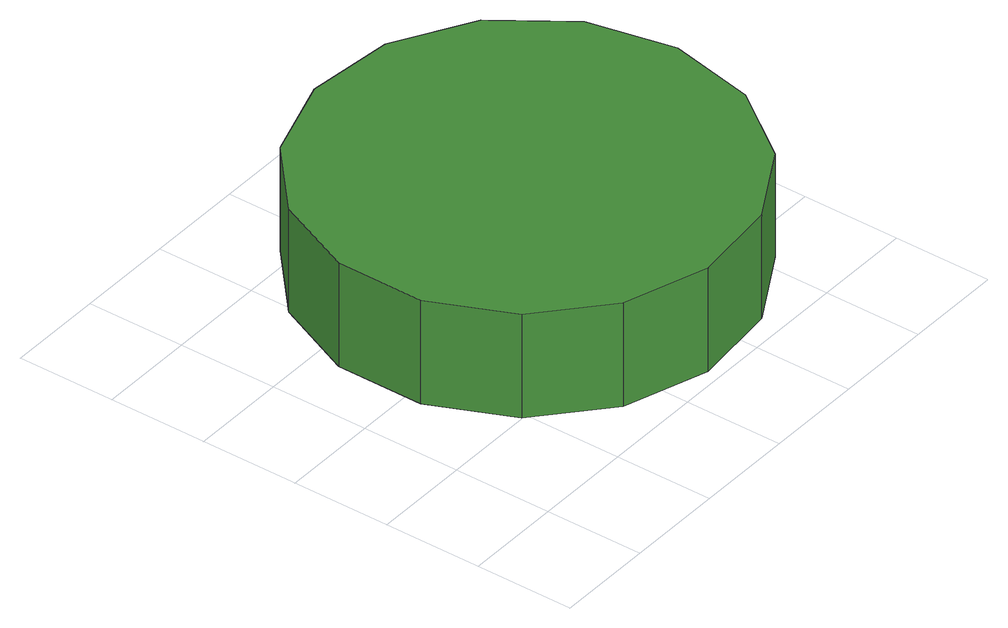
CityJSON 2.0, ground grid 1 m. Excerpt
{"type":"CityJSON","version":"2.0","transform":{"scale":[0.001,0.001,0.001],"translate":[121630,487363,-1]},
"CityObjects":{
"tree1":{"type":"SolitaryVegetationObject","attributes":{"function":"something"},"geometry":[{"type":"MultiSurface","lod":"1","boundaries":[[[0,1,2,3,4,5,6,7,8,9,10,11,12,13,14]],[[15,16,17,18,19,20,21,22,23,24,25,26,27,28,29]],[[0,29,28,1]],[[1,28,27,2]],[[2,27,26,3]],[[3,26,25,4]],[[4,25,24,5]],[[5,24,23,6]],[[6,23,22,7]],[[7,22,21,8]],[[8,21,20,9]],[[9,20,19,10]],[[10,19,18,11]],[[11,18,17,12]],[[12,17,16,13]],[[13,16,15,14]],[[14,15,29,0]]]}]}
},
"vertices":[
[4861,2281,1848],[4675,3160,1848],[4146,3887,1848],[3368,4336,1848],[2474,4430,1848],[1619,4153,1848],[951,3551,1848],[585,2730,1848],[585,1831,1848],[951,1010,1848],[1619,408,1848],[2474,131,1848],[3368,225,1848],[4146,674,1848],[4675,1401,1848],[4675,1401,729],[4146,674,729],[3368,225,729],[2474,131,729],[1619,408,729],[951,1010,729],[585,1831,729],[585,2730,729],[951,3551,729],[1619,4153,729],[2474,4430,729],[3368,4336,729],[4146,3887,729],[4675,3160,729],[4861,2281,729]
]}
